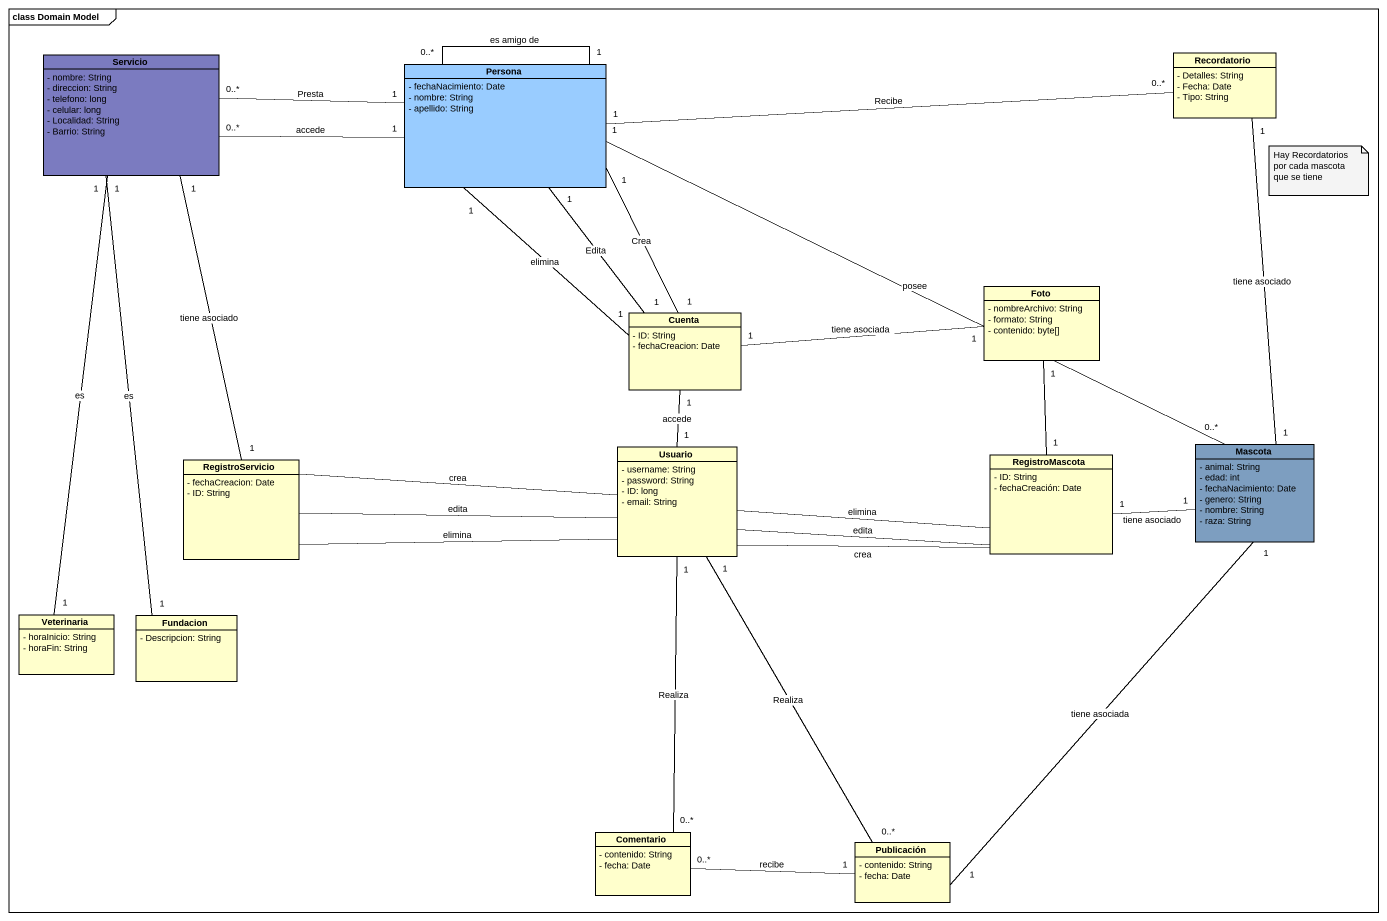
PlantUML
@startuml
mainframe class Domain Model
hide circle
hide empty members
skinparam classAttributeIconSize 0
class Servicio #7B7BC0 {
  - nombre: String
  - direccion: String
  - telefono: long
  - celular: long
  - Localidad: String
  - Barrio: String
}
class Persona #99CCFF {
  - fechaNacimiento: Date
  - nombre: String
  - apellido: String
}
class Recordatorio {
  - Detalles: String
  - Fecha: Date
  - Tipo: String
}
class Foto {
  - nombreArchivo: String
  - formato: String
  - contenido: byte[]
}
class Cuenta {
  - ID: String
  - fechaCreacion: Date
}
class Usuario {
  - username: String
  - password: String
  - ID: long
  - email: String
}
class RegistroMascota {
  - ID: String
  - fechaCreación: Date
}
class Mascota #7D9EC0 {
  - animal: String
  - edad: int
  - fechaNacimiento: Date
  - genero: String
  - nombre: String
  - raza: String
}
class RegistroServicio {
  - fechaCreacion: Date
  - ID: String
}
class Veterinaria {
  - horaInicio: String
  - horaFin: String
}
class Fundacion {
  - Descripcion: String
}
class Comentario {
  - contenido: String
  - fecha: Date
}
class Publicación {
  - contenido: String
  - fecha: Date
}
Servicio "1" -- "1" Veterinaria : es
Persona "1" -left- "0..*" Servicio : Presta
Persona "1" -left- "0..*" Servicio : accede
Persona "1" -- "0..*" Persona : es amigo de
Persona "1" -right- "0..*" Recordatorio : Recibe
Persona "1" -- "1" Cuenta : Crea
Persona "1" -- "1" Cuenta : Edita
Persona "1" -- "1" Cuenta : elimina
Persona "1" -right- "0..*" Mascota : posee
Foto "1" -left- "1" Cuenta : tiene asociada
Foto "1" -- "1" RegistroMascota
Cuenta "1" -- "1" Usuario : accede
Usuario -right- RegistroMascota : crea
Usuario -right- RegistroMascota : edita
Usuario -right- RegistroMascota : elimina
Usuario -left- RegistroServicio : crea
Usuario -left- RegistroServicio : edita
Usuario -left- RegistroServicio : elimina
Usuario "1" -- "0..*" Comentario : Realiza
Usuario "1" -- "0..*" Publicación : Realiza
RegistroMascota "1" -right- "1" Mascota : tiene asociado
Mascota "1" -up- "1" Recordatorio : tiene asociado
RegistroServicio "1" -up- "1" Servicio : tiene asociado
Fundacion "1" -up- "1" Servicio : es
Comentario "0..*" -right- "1" Publicación : recibe
Publicación "1" -up- "1" Mascota : tiene asociada
note as N1
  Hay Recordatorios por cada mascota que se tiene
end note
@enduml
